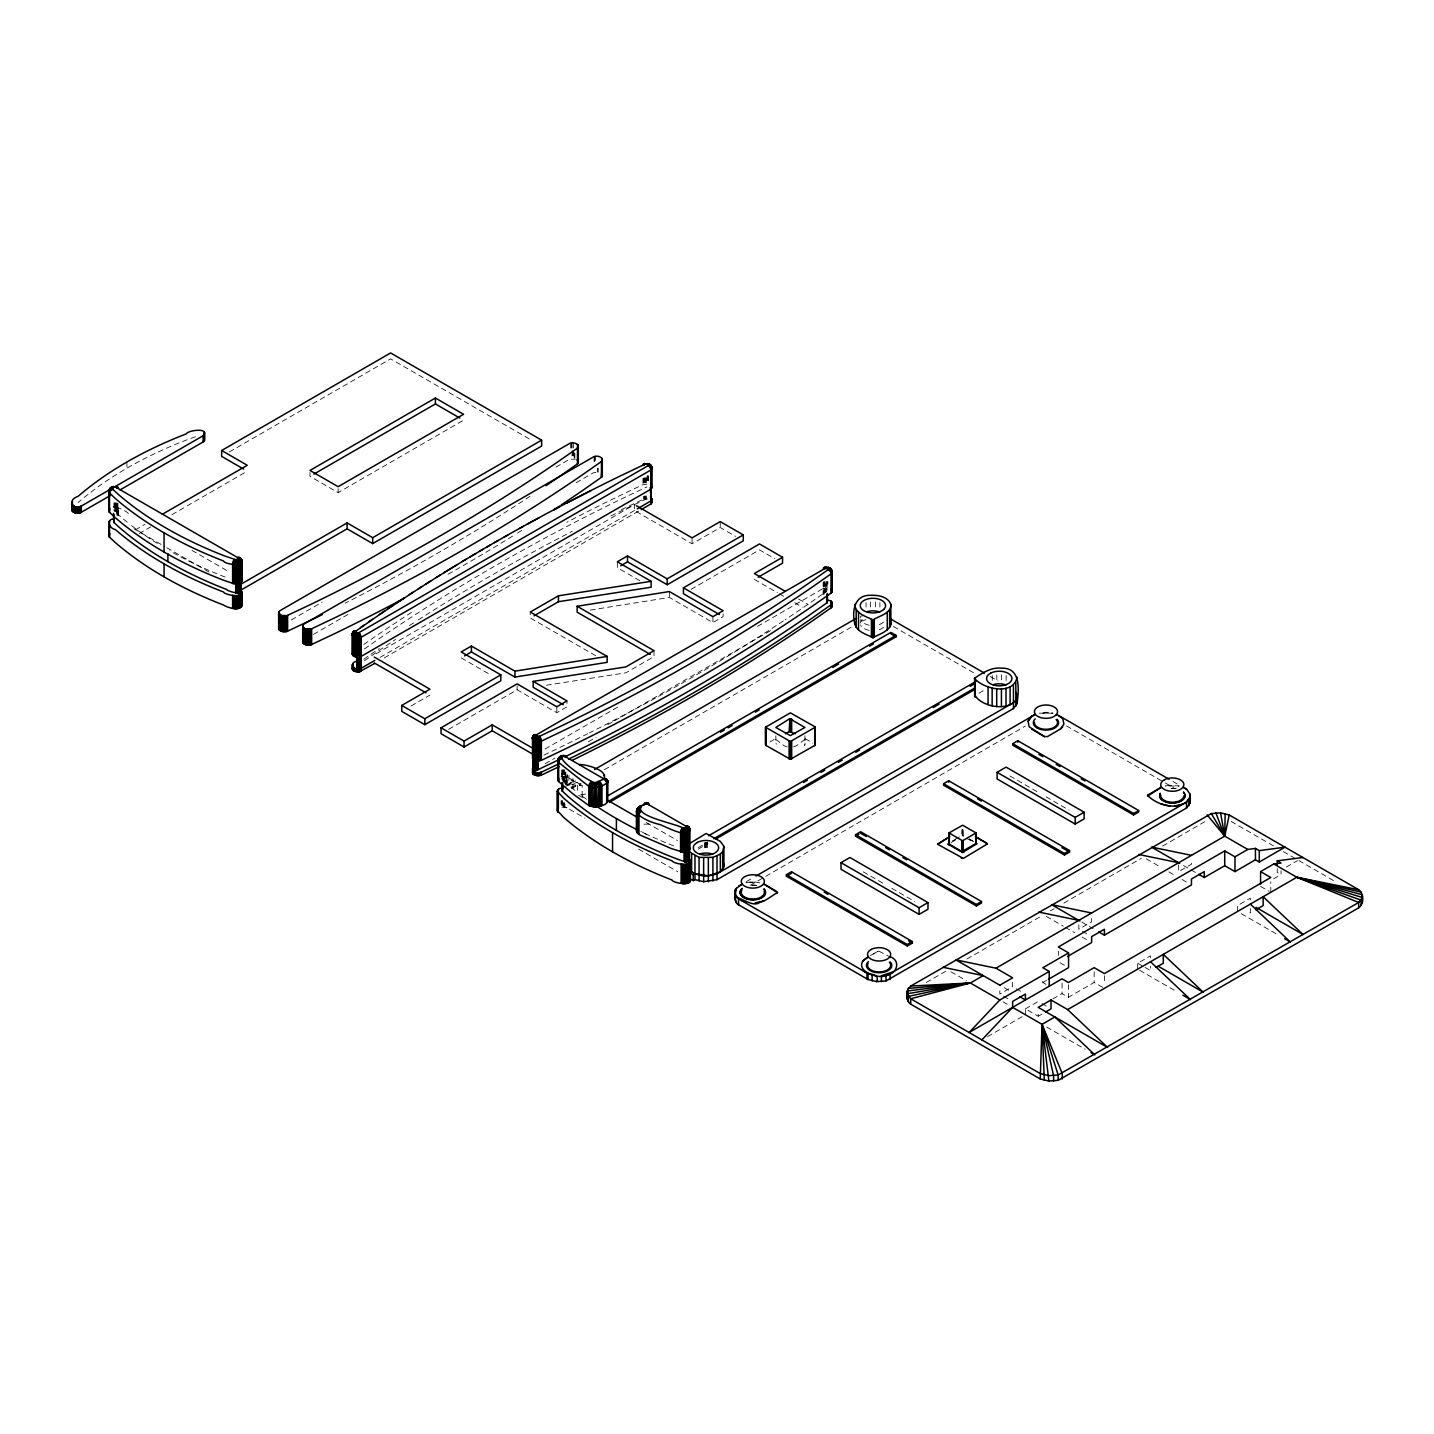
<?xml version="1.0" encoding="UTF-8"?>
<svg xmlns="http://www.w3.org/2000/svg" width="1434" height="1434" viewBox="0 0 1434 1434"><rect width="100%" height="100%" fill="white"/><g stroke="black" fill="none" stroke-linecap="round" stroke-linejoin="round"><path stroke-width="0.75" stroke-dasharray="5 3.75" d="M1025.418 1014.77L1025.418 1008.855L1038.216 1016.24L1038.216 1011.812M1046.049 984.369L1042.841 982.523L1042.841 978.311M1058.346 955.438L1058.346 951.208M1078.816 924.822L1078.816 929.25L1091.615 921.865L1091.615 917.437M1137.7 969.133L1137.7 963.236L1150.498 955.833L1150.498 959.776M1178.658 864.953L1178.658 871.603L1191.457 864.218L1191.457 859.791M1237.542 911.504L1237.542 905.589L1250.34 898.204L1250.34 904.119M1250.34 908.547L1250.34 912.974L1246.684 910.859M1270.793 892.289L1270.793 881.731M1277.228 868.52L1277.21 872.356L1281.046 874.561L1281.046 870.725M563.186 770.847C557.754 781.53 574.12 786.477 582.186 785.258L582.186 796.336M566.107 784.29C570.714 768.23 553.399 780.311 567.954 784.488A388.937 224.546 0 0 0 576.701 791.729M363.842 644.44L372.41 638.453A2027.837 1170.771 0 0 1 412.974 611.458M364.469 648.921L376.407 640.568A2025.131 1169.194 0 0 1 623.216 498.082L647.039 486.879M363.842 659.21L372.41 653.241A2027.837 1170.771 0 0 1 379.365 648.491M364.469 660.733L376.407 652.398A2025.131 1169.194 0 0 1 395.605 639.403M883.631 622.069L881.516 623.539A12.673 7.313 0 0 1 878.809 624.632M883.631 627.25L881.516 628.719A12.673 7.313 0 0 1 878.809 629.813M746.379 881.623L752.187 878.253M750.251 885.298L763.82 877.447M765.756 876.317L1025.346 726.052M229.332 451.961L390.604 358.858L531.96 440.471M135.298 529.917L144.942 524.342M139.152 533.591L150.731 526.905M171.972 514.645L247.257 471.177M309.977 472.413L309.977 476.357L338.137 492.615L463.576 420.198M291.317 619.954L322.238 602.101M555.944 467.161L569.477 459.364L575.482 459.131M313.419 634.402L348.193 614.326M576.109 482.738L593.497 472.7L598.892 472.306M376.192 653.725L634.473 504.607L634.473 510.522L692.084 543.773L720.226 527.515L735.588 536.37M380.046 657.399L637.144 508.962M384.276 657.919L639.241 510.719M411.146 705.94L429.913 695.096M448.645 729.314L517.118 689.79L556.804 712.698L566.986 706.819L566.986 700.903M691.063 589.356L759.482 549.849L774.862 558.74M590.324 610.077L669.373 597.44L712.895 622.571L723.13 616.656L723.13 610.741M545.063 749.032L618.538 706.603M757.421 626.425L823.206 588.442L827.185 589.284L826.665 591.274L807.898 604.395A2025.131 1169.194 0 0 1 785.187 619.721M607.658 724.708L613.429 721.374M614.594 720.71L771.474 630.135M545.063 763.802L554.707 758.227M588.37 741.754L596.078 737.309M567.505 785.097L575.267 780.634M571.395 788.772L581.075 783.179M604.323 769.753L852.28 626.586M565.498 804.85L563.705 805.89L584.964 818.169M769.915 741.97L775.669 738.653M793.504 746.827C800.602 745.268 808.364 732.308 804.456 745.662M698.215 847.673L707.912 842.081M698.215 849.161L707.912 843.568M959.436 836.864L952.122 841.077L955.779 839.123M951.136 842.529L958.342 838.388M926.274 982.487L945.651 971.302M966.964 959.005L1040.582 916.505M1050.28 910.913L1054.151 908.672M1063.831 903.079L1141.339 858.339M1162.651 846.042L1207.213 820.32M1042.841 982.523L1046.515 980.408M1025.418 1008.855L1038.216 1001.47M987.578 1036.621L1023.535 1015.864M1052.879 998.906L1062.056 993.619L1068.438 997.293L1094.16 982.451L1104.413 988.367M1286.388 867.05L1297.411 860.705M1273.607 878.863L1281.046 874.561M1038.216 1016.24L1041.873 1014.125M565.552 786.226L577.579 782.247M978.884 693.267L986.305 689.019M870.348 955.636L877.751 951.405L870.348 955.779M128.218 513.605C129.472 512.673 111.332 502.42 114.146 510.934M643.991 824.174L648.993 824.102M621.442 509.644L642.934 499.426L647.164 498.942M544.06 755.019L561.088 746.881A2025.131 1169.194 0 0 0 587.635 733.76M877.751 951.549L878.486 951.208M647.164 475.622L647.164 484.154L642.342 484.889L619.56 495.77A2027.837 1170.771 0 0 0 566.771 522.299M647.039 498.709L623.216 509.895A2025.131 1169.194 0 0 0 607.998 517.369M823.008 588.549L827.902 587.904L827.902 581.505M963.146 829.748C964.204 838.119 960.888 838.119 961.945 829.748M866.064 619.631L861.977 620.994L861.977 615.078M195.454 436.725L186.384 440.041A391.643 226.106 0 0 0 78.135 502.545M561.035 776.565L566.717 776.619L582.509 785.707M566.986 807.79L561.07 807.109L561.07 800.71M546.408 685.237L625.851 672.815L654.012 656.575L654.012 650.66M1052.968 713.2L1039.112 713.164L1052.968 713.039M1169.893 785.187L1165.322 786.029L1179.178 786.065L1169.893 785.33M750.645 882C734.083 883.989 767.423 881.139 750.645 882.143M118.215 515.738L118.215 507.851L113.25 507.17L113.25 502.904M962.071 835.681L963.809 835.95L962.537 835.646M878.934 951.136L889.833 956.872M755.359 882L759.93 882.878M567.057 776.798L566.43 782.426M1173.03 781.53L1178.838 784.9M990.302 676.489L998.046 680.971M1066.484 725.909L1163.35 781.853M1165.286 782.964L1174.966 788.557M893.418 626.479L974.797 673.46M1231.179 821.467L1273.697 846.024M1283.358 851.617L1296.892 859.414M1298.828 860.543L1335.556 881.749M798.523 599L808.113 604.539M754.392 579.426L777.425 592.726M779.343 593.837L785.097 597.153M794.687 602.692L802.359 607.138M1260.576 886.391L1269.09 891.303M1183.534 865.562L1196.727 873.181M1009.894 775.955L1038.449 792.446M1046.067 796.856L1068.922 810.049M1146.25 858.823L1161.325 867.516M1168.853 871.872L1174.5 875.134M1182.028 879.472L1187.693 882.735M1241.306 913.673L1277.102 934.341M639.869 580.716L617.319 567.703L617.319 561.805M805.101 738.653L812.791 743.081M969.294 838.962L976.608 843.192M969.294 839.123L972.951 841.22M966.749 838.388L973.937 842.547M787.284 746.827C781.942 746.702 772.442 732.917 776.314 744.192M1081.81 922.116L1093.12 928.64M1082.473 931.365L1089.786 935.595M1137.7 963.236L1143.185 966.391M1145.013 967.448L1150.498 970.621L1150.498 966.175M595.63 655.679L530.293 617.964L530.293 612.049M1046.408 916.451L1063.365 926.239M1065.247 927.332L1074.658 932.763M1082.204 937.119L1087.85 940.381M1139.582 970.226L1177.278 991.987M1060.049 962.752L1065.157 965.709M863.25 871.836L884.204 883.936M891.823 888.327L914.677 901.52M461.174 657.865L491.396 675.324M1016.276 988.797L1021.761 991.952M1041.873 1003.567L1049.186 1007.797M1004.212 987.739L1010.002 991.073M1003.477 996.182L1010.791 1000.412M950.939 971.768L966.355 980.677M1002.975 1001.81L1008.765 1005.144M1046.623 1027.013L1085.179 1049.258M191.977 550.405L228.741 571.628M646.268 822.524L677.457 840.521M133.971 528.734L164.928 546.623M166.846 547.716L209.4 572.291M578.601 795.278L586.381 799.76M642.414 832.114L648.222 835.484M638.56 849.107L677.744 871.747M116.799 513.318L119.452 515.72A388.937 224.546 0 0 0 128.2 522.962M1104.413 975.694L1104.413 984.136M1094.16 971.894L1094.16 982.451M1068.438 984.638L1068.438 997.293M1062.056 983.061L1062.056 993.619M1048.415 712.339L1043.683 712.322M1012.619 982.254L1012.619 986.682L999.821 994.067L999.821 987.417M1006.112 675.539L1006.112 682.19M1001.559 674.822L1001.559 681.473M996.827 674.822L996.827 681.473M992.256 675.504L992.256 682.154M962.537 829.569L962.644 836.147M962.429 829.587L962.429 836.147M879.902 602.674L879.902 607.102M875.349 601.957L875.349 608.608M870.617 601.957L870.617 608.608M866.046 602.656L866.046 607.084M827.221 581.415L827.221 587.815M826.504 581.397L826.504 587.797M825.948 588.46L825.948 592.403M825.805 583.548L825.805 587.815M825.625 588.37L825.625 592.314M825.106 581.505L825.106 587.904M825.285 588.316L825.285 592.26M824.944 588.281L824.944 592.206M824.586 588.263L824.586 592.206M824.425 581.63L824.227 594.178M823.887 588.316L823.887 594.232M823.797 581.81L823.546 594.285M823.206 582.043L823.008 594.465M804.922 735.839L804.994 744.927M775.848 735.839L775.848 740.034M720.226 521.6L720.226 527.515M712.895 616.656L712.895 622.571M707.356 842.744L707.356 849.394M706.603 842.421L706.603 849.071M706.137 842.367L706.137 849.018M705.671 842.367L705.671 849.018M705.223 842.457L705.223 849.107M704.488 842.798L704.488 849.448M692.084 537.858L692.084 543.773M669.373 591.543L669.373 597.44M648.562 475.855L648.562 484.405M647.881 475.712L647.881 484.262M646.429 477.701L646.429 484.118M646.429 495.931L646.429 498.889M645.694 477.719L645.694 484.118M645.694 495.949L645.694 498.907M644.977 477.773L644.977 484.172M644.977 496.003L644.977 498.96M644.26 477.881L644.26 484.28M644.26 496.11L644.26 499.068M643.579 478.042L643.579 484.441M643.579 496.272L643.579 499.229M642.934 478.239L642.934 484.656M598.211 468.219L598.211 472.162M597.512 468.129L597.512 472.091M595.397 456.353L595.397 460.296M594.734 456.478L594.734 462.411M594.088 456.657L594.088 462.59M577.454 785.24L577.454 791.891M574.855 453.019L574.855 458.952M574.174 452.893L574.174 458.826M573.492 442.927L573.492 448.86M573.492 450.832L573.492 458.737M573.008 778.519L573.008 782.946M572.901 784.523L572.901 788.969M572.775 450.814L572.775 458.719M572.058 442.927L572.058 448.86M572.058 450.832L572.058 458.737M571.377 442.998L571.377 448.932M570.696 443.142L570.696 449.075M568.904 775.436L568.904 784.308M567.093 785.061L567.093 774.593A12.673 7.313 0 0 0 575.984 781.871M566.717 776.619L566.717 784.506M565.821 772.119L565.767 784.237M565.552 772.926L565.426 784.201M565.157 771.976L565.157 776.242M565.068 776.296L565.068 784.183M564.727 776.314L564.727 784.201M564.566 802.717L564.566 806.983M564.458 769.771L564.369 782.265M564.028 776.421L564.028 782.337M563.741 769.735L563.741 776.135M563.723 776.511L563.723 782.426M563.867 802.628L563.867 806.894M563.419 776.619L563.419 780.562M563.042 769.771L563.186 781.942M563.15 802.61L563.15 806.876M562.845 776.959L562.845 780.885M562.451 800.495L562.451 806.894M562.343 769.843L562.343 776.242M561.949 773.482L561.931 780.652M561.68 769.968L561.68 776.386M561.752 800.566L561.752 806.983M556.804 706.783L556.804 712.698M517.118 685.846L517.118 689.79M338.137 488.671L338.137 492.615M126.927 461.999L126.927 468.201M118.556 508.012L118.556 515.899M117.964 503.442L117.929 515.613M117.606 507.654L117.606 515.523M117.373 503.209L117.373 507.493M117.283 507.582L117.283 515.469M116.728 503.029L116.925 515.415M116.566 507.528L116.566 515.415M116.226 507.546L116.226 511.49M116.064 502.904L116.064 507.17M115.867 507.582L115.867 511.526M115.545 507.654L115.545 511.579M115.365 502.814L115.365 507.098M115.222 507.744L115.222 511.669M114.917 507.851L114.917 511.795M114.648 502.796L114.648 507.062M113.949 502.814L113.949 507.098M783.412 620.886A2025.131 1169.194 0 0 1 740.213 648.562M738.385 649.692A2025.131 1169.194 0 0 1 589.517 732.828M409.389 625.6A2027.837 1170.771 0 0 1 416.559 620.958M418.37 619.811A2027.837 1170.771 0 0 1 572.345 531.225M756.596 885.531A12.673 7.313 0 0 0 750.054 885.37A12.673 7.313 0 0 1 756.596 885.387M1176.077 788.718A12.673 7.313 0 0 0 1169.535 788.575A12.673 7.313 0 0 1 1176.077 788.575M673.639 845.845A388.937 224.546 0 0 1 640.819 831.523M585.932 798.774A388.937 224.546 0 0 1 579.712 794.113M869.147 630.315A12.673 7.313 0 0 1 866.154 629.508L863.609 628.289A12.673 7.313 0 0 1 860.561 624.937M860.257 623.037A12.673 7.313 0 0 1 862.21 619.416M869.147 625.152A12.673 7.313 0 0 1 866.154 624.346L863.609 623.127A12.673 7.313 0 0 1 860.561 619.775M860.257 617.857A12.673 7.313 0 0 1 860.83 615.975M571.18 787.248A12.673 7.313 0 0 1 580.268 785.312M585.646 793.934A12.673 7.313 0 0 1 579.246 794.759M567.667 785.276A12.673 7.313 0 0 1 573.869 780.974M225.138 577.077A388.937 224.546 0 0 1 169.714 550.853M157.292 543.432A388.937 224.546 0 0 1 129.705 524.145M521.743 530.437A2027.837 1170.771 0 0 1 514.43 534.99M512.583 536.137A2027.837 1170.771 0 0 1 444.791 576.109M530.096 496.289A2027.837 1170.771 0 0 1 345.128 603.176"/><path stroke-width="1.5" d="M1049.24 986.216L1049.24 971.445L1042.841 967.753L1068.563 952.893L1058.346 946.978L1224.726 850.918L1234.979 856.833L1247.777 849.448L1255.449 848.408L1259.285 850.631L1284.989 847.171L1259.285 862.013L1255.449 859.791L1255.449 848.408M1051.014 999.982L1067.649 1009.59L1107.622 1047.447L1038.216 1007.367L1051.014 999.982L1051.014 1008.855L1045.529 1012.01M1098.767 931.903L1104.413 935.165L1104.413 929.25L1091.615 936.635L1091.615 942.55L1067.577 956.424M1198.609 874.256L1204.255 877.518L1224.726 865.706L1224.726 850.918M1259.285 862.013L1259.285 850.631M1277.246 864.684L1277.264 860.848L1302.914 857.514M734.997 899.745C735.857 876.335 732.236 902.864 738.546 904.764L868.054 979.53L876.694 981.627L885.997 980.928L1186.527 808.023L1190.13 803.022L1190.148 800.28M889.672 619.434C895.103 629.544 879.275 633.953 873.109 637.61C866.566 634.491 854.574 631.121 854.987 621.997M854.987 604.27C854.574 613.376 866.566 616.745 873.109 619.882C879.096 615.778 891.41 613.644 890.872 604.341C887.897 596.508 878.002 595.002 870.617 595.307C854.18 594.572 851.581 611.726 854.969 624.722M907.148 999.157L908.403 988.402L910.769 986.054L1211.3 813.58L1220.603 812.899L1229.243 814.978L1358.751 889.761C1364.146 893.902 1364.128 903.761 1358.661 907.865L1058.167 1080.358L1048.881 1081.039L1040.242 1078.96L910.698 1004.159C905.84 1000.645 906.073 993.278 908.403 988.402L970.388 982.989L983.186 975.604L943.231 967.323M1260.576 884.276L1260.576 871.603L1273.786 863.967L1296.82 877.267L1362.3 894.762L1362.282 897.487L1358.661 902.47L1058.167 1074.98L1048.881 1075.661L1040.242 1073.582L910.698 998.781L907.148 993.78L907.166 991.037L970.388 982.989L999.821 999.982L1049.24 971.445M689.342 878.433L693.214 880.673L695.006 879.634L703.646 881.713L717.036 879.669L1013.462 708.557L1017.082 703.574L1015.899 698.197M1017.1 694.934L1015.828 700.294L1013.444 702.66L717.036 873.772C708.055 877.178 696.117 876.963 689.252 869.47M1017.082 677.207C1013.39 695.938 983.491 689.234 974.493 678.354C982.344 672.922 991.414 667.007 1001.559 668.172C1021.259 667.545 1018.803 689.862 1017.082 703.574M1028.053 721.284L1031.673 716.301L1028.053 721.284L1029.236 726.805L1044.49 736.664L1031.584 729.171M862.408 961.318L868.484 956.836C847.978 967.538 878.576 982.774 890.084 973.65L1186.51 802.108L1190.13 797.107L1190.148 794.221L1186.599 789.22L1183.265 787.284L1186.599 789.22M1362.282 902.864L1362.3 900.14M111.368 488.134A3.621 1.792 66.1 0 1 113.555 487.202L116.011 487.345L237.703 557.593C238.797 560.031 232.864 560.192 235.535 564.691L235.535 583.907L240.822 582.455L241.521 579.354M648.993 804.886L649.136 804.958A3.424 1.9 -61.6 0 0 646.788 803.596C624.579 810.138 644.189 820.589 658.851 824.317C659.64 823.259 691.708 842.134 688.786 827.848A3.424 2.169 -54.9 0 0 686.133 826.325C686.061 828.744 681.58 828.834 683.498 833.118L683.498 852.334L688.786 850.882L689.539 847.799L688.84 861.153L684.627 861.691L675.45 858.374A388.937 224.546 0 0 1 567.954 796.3L562.218 791.012L562.845 788.772M825.805 568.617L825.984 567.075L827.777 568.025A3.621 2.079 -60.1 0 1 830.34 569.495L832.096 571.772L831.164 573.797L811.895 587.295A2027.837 1170.771 0 0 1 564.745 729.978L541.962 740.858C539.005 743.009 529.63 740.984 533.466 736.502A3.621 2.294 54.9 0 1 536.28 734.889L826.271 567.739M1225.156 813.598L1224.726 836.147L995.985 968.201L956.03 959.92L1000.358 985.516M825.106 568.689L826.038 567.756M650.839 489.245L360.508 656.754L356.385 657.059L353.051 655.589L353.14 632.735A3.621 2.492 47.8 0 1 356.206 630.906L375.17 617.624A2024.216 1168.674 0 0 1 621.872 475.192L644.888 464.24L647.792 464.419A3.621 2.097 -59.9 0 1 650.373 465.907L651.968 468.111L650.839 470.029L361.099 637.305C357.962 639.582 349.143 636.499 353.571 632.394M545.978 485.714A2027.837 1170.771 0 0 0 558.167 477.432L577.436 463.917L578.35 461.909L577.095 459.956M564.906 756.847A2025.131 1169.194 0 0 0 807.898 616.208L827.131 602.674L826.773 594.805M533.072 736.843A3.621 2.563 45 0 1 536.208 734.943L536.71 736.305L539.417 736.377L562.415 725.425A2024.216 1168.674 0 0 0 809.135 582.993L828.099 569.71L827.777 568.025A3.621 1.792 -66.1 0 1 829.82 569.226L830.34 569.495M683.498 852.334L671.488 848.623L639.94 835.018L636.624 831.81L637.664 828.117M683.516 828.35C677.977 823.976 632.663 816.054 641.733 806.249A3.424 2.043 58.2 0 0 639.241 807.701M563.042 756.578L563.221 755.431L564.44 756.148A3.621 1.129 -76.6 0 1 565.785 756.471M538.037 736.592L537.875 760.845L541.962 760.074L564.745 749.193A2027.837 1170.771 0 0 0 811.895 606.51L831.164 593.013L832.096 590.987L830.824 589.033M563.508 756.077L562.469 756.381A3.621 2.079 60.2 0 0 559.905 757.851L557.969 760.181L558.991 762.709L588.818 786.334L593.479 787.678L599.878 787.087L607.281 783L607.03 780.688A3.621 2.348 -53 0 0 604.162 779.003L594.967 782.731L594.787 806.983C598.57 806.768 608.751 805.083 607.281 800.118M237.703 557.593A3.621 2.151 -58.3 0 1 240.338 559.117C247.096 567.774 224.242 564.279 223.525 560.981A391.643 226.106 0 0 1 115.276 498.476L109.02 492.418L110.812 488.761A3.621 2.079 60.2 0 1 113.376 487.309L113.555 487.202M113.949 518.911C106.313 518.857 108.626 528.339 115.276 529.522A391.643 226.106 0 0 0 223.525 592.009C224.421 595.002 246.379 599.053 240.571 590.306M113.376 487.309L112.641 489.173L118.287 494.372A388.022 224.027 0 0 0 225.532 556.284L235.552 559.654M594.787 806.983L588.818 805.549L573.17 794.077L558.615 781.53L558.597 778.124M688.84 878.146C695.598 886.786 672.743 883.308 672.026 879.992A391.643 226.106 0 0 1 563.777 817.505L557.342 810.568L557.378 790.905L559.314 788.575L563.15 787.66M557.342 810.568L558.364 808.471L558.364 789.256M109.862 533.502L109.235 536.89L115.276 542.518A391.643 226.106 0 0 0 223.525 605.023C226.482 607.353 242.059 612.443 241.521 604.18M278.608 612.73L279.738 610.83L569.477 443.554C572.614 441.278 581.433 444.361 576.988 448.448L558.167 461.605A2027.837 1170.771 0 0 1 311.017 604.306L286.997 615.616L281.351 615.473L278.608 612.73L278.662 628.952L282.014 631.48L286.997 631.444L311.017 620.115A2027.837 1170.771 0 0 0 322.471 614.523M278.608 628.54L279.021 627.357M302.699 625.672C303.076 629.831 309.278 629.885 312.253 628.504L335.054 617.642A2027.837 1170.771 0 0 0 582.204 474.959L601.025 461.802C605.453 457.697 596.652 454.614 593.497 456.89L303.775 624.166L302.699 625.672L302.699 642.307L306.034 644.816L311.035 644.78L335.054 633.452A2027.837 1170.771 0 0 0 404.46 598.175M559.188 759.608L537.642 769.825L533.95 769.449L533.663 767.441M647.792 464.419L648.025 465.745L358.805 632.717L356.331 632.466L356.206 630.906M110.364 489.299L81.362 506.041C73.188 510.432 66.484 500 78.135 496.325A391.643 226.106 0 0 1 186.384 433.839C187.119 430.523 209.956 427.045 203.216 435.685L114.415 487.004M645.031 463.989L645.963 464.042M235.212 559.636L235.535 583.907M683.14 828.35L682.745 852.316M357.568 632.896L357.12 667.509L361.081 668.316L361.081 656.503L357.532 656.073L357.532 667.903M1229.243 814.978L1224.726 836.147L1247.777 849.448M765.541 727.199L790.385 712.859L815.175 726.93L815.175 745.196L790.385 759.285L765.595 745.196L765.541 727.199L790.385 741.539L815.229 727.199M937.693 844.07L949.738 836.542L937.746 844.339L963.003 858.231M949.057 832.921L962.537 840.79L976.016 832.921L962.644 825.213L949.057 832.921L949.057 843.999L961.927 851.545L975.729 843.586M947.928 844.07L962.537 852.513L977.074 843.658M963.827 858.124L987.381 843.927M356.994 661.038C347.136 663.583 355.524 672.134 361.296 668.226M561.214 504.947A2027.837 1170.771 0 0 0 582.204 490.769L601.455 477.271L601.545 473.65M572.381 760.253A2027.837 1170.771 0 0 0 811.895 621.281L831.164 607.783L832.096 605.775L830.824 603.822M563.992 756.077L564.458 756.578M647.899 803.829A3.424 1.075 -76.6 0 0 646.644 803.542L647.469 803.757M826.737 567.739L827.221 568.617M537.768 736.574L537.266 769.897M563.275 756.094C554.994 758.855 588.209 781.154 594.967 782.731M594.16 782.677L593.479 806.894M120.044 489.926L203.216 441.905L204.381 438.481M114.093 520.219L113.895 522.478L119.452 527.533A388.937 224.546 0 0 0 226.948 589.607C225.676 590.36 243.941 596.544 240.285 590.127M533.466 767.548C529.63 772.03 539.005 774.055 541.962 771.886L559.063 763.73M650.946 489.048L650.355 487.327L650.946 500.86L637.323 508.873M650.642 489.353L651.771 486.52M641.177 509.608L650.839 504.015L651.771 501.308M234.853 559.601L234.782 583.889M682.781 828.314L681.992 852.226M357.335 632.86L356.385 657.059M777.461 892.952C777.461 891.41 764.663 902.309 759.823 902.183C752.276 909.945 730.641 888.453 736.198 902.38M1147.666 795.117L1147.702 796.067L1161.217 787.248M689.252 851.724L699.057 857.389L712.913 857.371L720.334 854.072L722.7 851.706L723.901 846.347L720.316 841.346L706.137 833.495L689.234 843.73M689.342 872.517L693.214 874.758L695.006 873.718L708.36 875.816L720.334 871.8L723.919 866.799L723.901 846.347M735.015 897.021L736.251 888.471L742.489 883.864M1062.684 726.877L1060.318 729.225L1063.92 724.08L1062.737 718.721L1057.055 714.562M1186.527 808.023L1186.51 802.108L1190.13 797.107M537.481 736.538L536.424 760.701L537.875 760.845M564.207 756.094L565.121 756.345M648.616 803.829A3.424 1.703 -66.1 0 0 646.698 803.56L647.021 803.703M826.97 567.756L827.902 568.689M646.824 464.096L647.738 463.827M650.642 501.183L651.968 499.157L650.373 496.935M532.749 756.435L533.072 759.195L536.424 760.701M532.749 771.205C531.225 775.83 539.059 776.493 541.962 774.844L559.063 766.688M688.84 861.153L688.84 858.93M72.399 507.779C69.692 512.619 78.225 514.573 81.362 512.243L110.364 495.501M240.769 592.045L240.822 563.239A3.621 2.348 53 0 0 237.936 559.009M303.381 640.317L302.699 642.307M999.821 999.982L969.115 1032.498L1062.056 978.83L1068.438 982.523L1094.16 967.663L1104.413 973.578L1270.793 877.518L1260.576 871.603M981.896 1039.883L1012.619 1007.367L1012.619 1001.452L1025.418 994.067L1025.418 999.982L1019.628 996.648M109.862 508.676L109.235 512.046L115.276 517.692A391.643 226.106 0 0 0 223.525 580.196L234.029 583.799M353.571 666.398L352.226 668.334L353.051 670.359L359.199 671.847L374.632 663.494M568.581 759.16A2027.837 1170.771 0 0 0 811.895 618.323L831.523 604.467L831.254 601.204L826.504 599.627M885.997 980.928L885.979 975.012C897.612 974.457 901.036 959.848 889.833 956.729M689.073 849.161L689.431 847.619M353.571 651.61L352.226 653.546L353.051 655.589M357.64 665.501L357.12 667.509M603.839 775.758C605.238 769.915 585.431 764.071 579.157 764.519M975.156 695.4C980.3 705.241 1002.635 711.013 1013.444 702.66M360.418 627.608L363.842 625.224M368.986 621.639L372.41 619.237M557.342 791.353L563.777 798.29A391.643 226.106 0 0 0 672.026 860.794C672.904 863.77 694.881 867.839 689.073 859.091M841.005 862.659L849.914 857.496L927.977 902.578L927.995 909.21L919.104 914.39L841.023 869.309L841.005 862.659L919.086 907.74L919.104 914.39M997.096 772.317L1006.059 767.118L1084.14 812.2L1084.158 818.832L1075.195 824.048L997.114 778.967L997.096 772.317L1075.177 817.398L1075.195 824.048M919.086 907.74L927.977 902.578M1075.177 817.398L1084.14 812.2M756.059 876.013L1035.025 714.544M243.601 469.079L221.661 456.406L221.661 450.491L390.604 352.943L541.64 440.148L541.64 446.064L372.697 543.594L347.1 528.823L240.912 590.127M162.311 514.304L247.257 465.279L221.661 450.491M435.416 398.025L309.977 470.442L338.137 486.7L463.576 414.283L435.416 398.025L435.416 403.94L313.831 474.134M240.912 584.212L347.1 522.908L372.697 537.696L541.64 440.148M361.099 668.334L374.794 660.429M464.58 655.894L471.41 651.95L514.931 677.081L607.156 662.347L607.156 656.431L514.931 671.166L471.41 646.035L461.174 651.95L500.842 674.858L500.842 680.774L424.822 724.672L401.753 711.354L401.753 705.438L429.913 689.18L374.256 657.059M534.04 615.795L558.453 601.706L651.126 587.223L651.126 581.308L558.453 595.791L530.293 612.049L607.156 656.431M620.725 565.749L627.5 561.841L667.186 584.749L743.278 540.815L743.278 534.9L667.186 578.834L627.5 555.926L617.319 561.805L651.126 581.308M401.753 705.438L424.822 718.757L500.842 674.858M532.552 754.033L492.221 730.766L464.06 747.024L441.027 733.706L441.027 727.809L517.118 683.875L556.804 706.783L566.986 700.903L533.179 681.383L533.179 687.298L563.221 704.65M719.348 614.487L683.444 593.748L683.444 587.832L759.482 543.952L782.552 557.27L782.552 563.168L758.138 577.257M441.027 727.809L464.06 741.109L492.221 724.851L532.552 748.118M782.552 557.27L754.392 573.528L785.097 591.256M594.626 769.449L856.152 618.43M608.106 795.655L890.89 632.394L895.999 635.352L895.999 636.839L609.36 802.323M720.442 732.272L724.313 730.031M728.185 727.809L732.075 725.568M755.306 712.142L759.178 709.92M832.778 667.419L838.585 664.067M869.578 646.178L873.449 643.938M609.36 800.853L895.999 635.352M789.112 719.079L775.848 727.468L790.385 735.624L804.922 727.468L789.919 718.81L789.112 731.645L785.456 733.742M708.593 835.771L975.873 681.473M803.488 782.462L807.378 780.221M820.929 772.406L824.801 770.166M838.352 762.332L842.224 760.11M855.793 752.276L859.665 750.036M933.265 707.554L939.073 704.184M970.065 686.294L973.937 684.072M713.72 838.729L975.174 687.782M715.656 839.087L975.174 689.252M1012.727 743.69L1017.835 740.751L1138.686 810.515L1138.686 812.002L1133.577 814.942L1012.727 745.178L1012.727 743.69L1133.577 813.472L1138.686 810.515M855.542 834.696L860.651 831.738L981.501 901.52L981.501 902.99L976.393 905.947L855.542 836.183L855.542 834.696L976.393 904.478L981.501 901.52M943.59 783.735L948.716 780.777L1069.567 850.541L1069.567 852.029L1064.458 854.987L943.59 785.205L943.59 783.735L1064.458 853.499L1069.567 850.541M786.406 874.74L791.532 871.782L912.382 941.546L912.382 943.034L907.274 945.992L786.406 876.21L786.406 874.74L907.274 944.504L912.382 941.546M855.542 836.183L858.948 834.212M786.406 876.21L791.532 873.252L791.532 871.782M999.821 985.194L1012.619 977.809L995.985 968.201M1104.413 935.165L1191.457 884.921L1191.457 879.006L1204.255 871.603L1204.255 877.518M1048.362 979.35L1068.563 967.663L1068.563 952.893M1224.726 865.706L1234.979 871.603L1255.449 859.791M1067.649 1009.59L1296.82 877.267L1358.751 889.761M1155.983 967.448L1163.297 963.236L1163.297 954.363L1203.269 992.22L1158.045 966.104M1255.825 909.819L1263.139 905.589L1263.139 896.716L1303.094 934.574L1255.987 907.381M1031.673 716.444L1035.025 714.383M738.618 886.122L741.97 884.204M1060.318 729.081L1047.358 736.646L1044.49 736.52M1148.222 794.83L1161.217 787.391M1147.559 795.386C1156.7 804.761 1174.715 810.318 1186.51 802.09M559.905 757.851L560.443 757.582A3.621 1.792 66.1 0 1 562.648 756.292M644.87 803.685A3.424 1.398 71.6 0 1 646.465 803.542A3.424 1.703 66.1 0 0 644.35 804.779L643.991 804.958A3.424 1.9 61.6 0 1 646.322 803.596M560.443 757.582L561.68 757.17A3.621 2.796 31 0 0 558.31 759.321L558.328 781.136M789.112 731.645L795.314 733.742M962.537 852.513L963.827 852.208M763.91 900.821L755.252 902.882M1183.158 804.008L1174.5 806.069M881.426 981.627L881.408 975.712L893.436 971.75M645.408 464.096A3.621 0.932 79.1 0 0 644.26 465.064L642.934 465.441A3.621 1.595 69.8 0 1 644.888 464.24M687.728 849.77L688.123 861.476M112.569 488.098L111.942 488.277A3.621 1.488 71.6 0 1 113.752 487.13M907.148 993.78L970.388 982.989L910.769 986.054M650.176 654.352L577.131 612.175L577.131 606.277L669.373 591.543L712.895 616.656L723.13 610.741L683.444 587.832M533.179 681.383L625.851 666.918L654.012 650.66L577.131 606.277M1273.786 863.967L1281.046 863.035L1277.264 860.848M961.264 858.124L962.537 858.428M1169.768 806.051L1161.128 803.972M862.372 969.312C865.222 976.5 880.584 971.159 876.694 981.627M1191.457 855.345L1151.52 847.082L1179.77 863.393M1138.721 854.467L1178.658 862.748M1091.615 912.992L1051.678 904.711L1079.927 921.022M1038.861 912.096L1078.816 920.377M1361.099 892.127L1296.82 877.267L1358.661 902.47L1358.661 907.865M116.728 488.098L117.373 488.277A3.621 1.488 -71.6 0 0 115.562 487.13M564.44 756.148L604.879 779.415M648.562 465.19L649.208 465.387A3.621 1.524 -70.9 0 0 647.343 464.222M1362.282 897.487L1296.82 877.267L1361.045 900.122L1361.045 905.499M741.88 900.785L745.967 902.147M1036.674 727.576L1039.22 728.956A12.673 7.313 0 0 0 1054.582 728.149L1056.697 726.536A12.673 7.313 0 0 0 1057.216 719.366M1160.214 793.522A12.673 7.313 0 0 0 1162.992 800.656L1165.537 801.893A12.673 7.313 0 0 0 1180.899 801.086A12.673 7.313 0 0 0 1183.534 792.303M1058.722 715.53L1169.158 779.307M889.546 618.323L984.477 673.138M743.278 534.9L720.226 521.6L692.084 537.858L636.391 505.718M890.89 633.882L895.999 636.839M435.416 403.94L459.812 418.029M1038.933 754.409L1042.769 756.614M1056.213 764.376L1060.049 766.581M1081.146 778.77L1084.982 780.992M1284.649 938.696L1290.295 941.959L1250.34 904.101M977.486 798.863L981.322 801.086M1061.895 847.602L1069.567 852.029M986.861 843.192L975.335 836.542L987.327 843.801M1182.925 995.25L1190.471 999.606L1150.498 961.748M860.651 833.226L866.405 836.542M885.603 847.619L889.438 849.842M902.864 857.586L906.7 859.808M824.138 892.091L827.974 894.296M908.547 940.812L912.382 943.034M1012.619 1007.367L1042.052 1024.36L1062.271 1073.618L1062.271 1078.995M1090.969 1052.61L1094.823 1054.832L1054.85 1016.975L1042.052 1024.36L1040.242 1078.96M646.788 803.596L688.786 827.848M374.256 662.956L426.077 692.873M607.622 800.208L636.606 816.95M776.852 891.572L764.017 884.097L777.587 892.683M607.03 780.688L606.707 780.472A3.621 2.151 -58.3 0 0 604.072 778.949L604.144 779.003A3.621 2.725 -35.7 0 1 607.496 781.154L607.281 802.215M948.466 844.805L948.466 843.335M1207.213 814.942L1224.726 836.147L1220.603 812.899M1211.3 813.58L1224.726 836.147L1215.871 812.881M1015.899 692.281L1017.082 694.934M734.997 893.848L738.546 898.849L866.961 973.005L866.978 978.902M358.267 632.86L359.02 668.477M596.58 782.641L597.404 806.858M684.269 828.314L685.076 861.762M236.252 559.601L237.022 593.031M538.61 736.574L539.327 760.791M358.034 632.896L358.679 668.405M683.893 828.35L684.215 861.583M235.911 559.636L236.305 583.889M595.791 782.713L596.114 806.983M538.342 736.592L538.61 760.845M723.901 864.075L723.919 866.799M1190.148 794.382L1190.13 803.022M1188.894 799.742L1188.894 805.657M890.084 979.565L890.084 973.668M872.123 974.995L872.141 980.91M868.036 973.614L868.054 979.53M738.546 904.764L738.546 898.706M1234.979 856.833L1234.979 871.603M1133.577 813.472L1133.577 814.942M1064.458 853.499L1064.458 854.987M1058.167 1080.358L1058.167 1074.98L1042.052 1024.36L1044.311 1080.322M1053.596 1081.057L1053.596 1075.679L1042.052 1024.36L1048.881 1081.039M1017.835 740.751L1017.835 742.22M1015.828 682.566L1015.846 706.191M1013.444 684.914L1013.462 708.557M1010.092 686.85L1010.092 704.578M1006.005 688.195L1006.005 705.94M1001.434 688.894L1001.434 706.639M996.702 688.894L996.702 706.621M992.149 688.177L992.149 705.904M988.062 686.796L988.062 704.542M976.393 904.478L976.393 905.947M976.016 832.921L976.016 843.981M975.729 833.333L975.729 844.268M975.156 677.655L975.228 697.049M974.6 678.103L974.636 696.637M963.146 840.611L963.146 851.545M962.644 840.772L962.537 851.724M962.429 840.772L962.429 851.724M961.927 840.611L961.927 851.545M949.344 832.634L949.344 844.285M948.716 780.777L948.716 782.247M910.698 1004.159L910.698 998.781L970.388 982.989L908.349 996.415L908.349 1001.792M907.274 944.504L907.274 945.992M890.872 604.341L890.855 624.794M889.618 609.701L889.618 627.429M887.252 612.049L887.252 629.795M874.292 619.47L874.292 637.198M873.557 619.811L873.557 637.538M873.109 619.882L873.109 637.61M872.625 619.882L872.625 637.628M872.177 619.829L872.177 637.556M871.424 619.506L871.424 637.234M858.518 611.995L858.518 629.741M856.17 609.629L856.17 627.375M831.971 591.83L832.007 571.359A3.621 2.922 -16.6 0 0 828.44 568.76L828.44 568.76A3.621 2.832 -27.6 0 1 831.845 570.947L831.792 592.242M832.007 602.388L831.971 606.618M831.845 601.975L831.792 607.03M831.523 592.636L831.577 570.553A3.621 2.707 -37.5 0 0 828.26 568.438M831.577 601.581L831.523 607.424M831.164 593.013L831.254 570.176A3.621 2.545 -46 0 0 828.135 568.294M831.254 601.204L831.254 604.162M831.164 604.825L831.164 607.783M827.454 593.891L827.436 602.011M827.31 593.443L827.131 602.674M826.988 594.985L826.952 602.872M826.504 567.057L826.504 568.581M815.175 726.93L815.175 745.196M814.709 727.934L814.709 745.68M791.658 719.079L791.658 731.645M791.676 741.235L791.676 758.98M790.851 718.81L790.851 731.376M790.851 741.503L790.851 759.249M790.385 718.775L790.385 731.34M790.385 741.539L790.385 759.285M789.919 718.81L789.919 731.376M789.919 741.503L789.919 759.249M789.112 741.235L789.112 758.98M766.061 726.464L766.061 745.68M765.595 726.93L765.595 745.196M722.7 851.706L722.7 869.452M720.334 854.072L720.334 871.8M717 856.008L717.036 879.669M712.913 857.371L712.931 881.032M708.342 858.088L708.36 881.731M703.628 858.088L703.646 881.713M699.057 857.389L699.075 880.996M694.97 856.026L695.006 879.634M693.214 874.758L693.214 880.673M691.618 854.09L691.618 871.836M690.381 860.741L690.381 880.763M690.023 859.952L690.023 881.552M689.718 849.788L689.718 828.96A3.424 2.689 -24.9 0 0 686.42 826.683L686.42 826.665A3.424 2.581 -35.7 0 1 689.485 828.565L689.431 860.633M689.7 859.575L689.7 881.928M689.306 882.269L689.18 828.189A3.424 2.42 -45 0 0 686.205 826.396M688.84 863.358L688.84 882.573M688.786 850.882L688.786 831.666A3.424 2.223 53 0 0 686.061 827.687M688.499 861.314L688.32 831.971A3.424 1.99 59.8 0 0 685.882 827.794M688.284 863.662L688.284 882.86M687.728 861.601L687.746 832.276A3.424 1.739 65.3 0 0 685.613 827.938M687.657 863.913L687.657 883.129M687.316 861.691L687.119 832.527A3.424 1.488 70.1 0 0 685.309 828.063M686.868 851.921L686.868 861.762M686.994 864.128L686.994 883.326M686.42 861.816L686.456 832.742A3.424 1.201 74.5 0 0 684.986 828.171M686.277 864.29L686.277 883.505M685.972 851.975L685.972 861.816M685.757 852.119L685.757 832.903A3.424 0.914 78.7 0 0 684.627 828.26M685.542 864.415L685.542 883.631M685.524 851.957L685.524 861.816M684.627 851.832L684.627 861.691M684.789 864.487L684.789 883.702M684.036 864.505L684.036 883.72M683.283 864.469L683.283 883.685M682.53 864.397L682.53 883.613M681.795 864.272L681.795 883.487M681.258 852.101L681.258 832.885A3.424 0.932 -78.3 0 1 682.423 828.243M681.096 864.11L681.096 883.326M680.558 851.939L680.558 832.724A3.424 1.237 -74.2 0 1 682.064 828.171M667.186 578.834L667.186 584.749M651.771 488.152L651.771 467.305A3.621 2.85 -24.9 0 0 648.276 464.903L648.311 465.028A3.621 2.94 -12.8 0 1 651.914 467.717M651.771 498.351L651.771 502.922M651.538 488.528L651.538 469.312A3.621 2.743 35.7 0 0 648.186 465.566M651.538 500.358L651.538 503.316M651.233 488.904L651.233 469.689A3.621 2.563 45 0 0 648.096 465.692M651.233 500.717L651.233 503.675M650.946 487.847L650.946 500.86M650.839 504.015L650.839 470.029A3.621 2.294 54.9 0 0 648.025 465.745M638.972 834.498L638.972 815.283A3.424 2.061 -57.9 0 1 641.5 811.16M638.148 833.907L638.148 814.691A3.424 2.294 -50.2 0 1 640.962 810.784M637.467 833.262L637.467 814.046A3.424 2.492 -41.1 0 1 640.532 810.371M636.965 832.545L637.09 809.601A3.424 2.599 33.7 0 1 640.299 807.521M636.624 831.81L636.714 810.335A3.424 2.725 22 0 1 640.048 807.987M636.463 831.057L636.499 811.088A3.424 2.778 8.9 0 1 639.905 808.471M627.5 555.926L627.5 561.841M616.405 818.581L616.405 830.411M612.551 832.616L612.551 851.832M607.658 801.714L607.658 781.405A3.621 2.85 -24.9 0 0 604.162 779.003A3.621 2.151 58.3 0 1 606.707 783.43L606.707 802.646M607.03 802.431L607.03 783.215A3.621 2.348 53 0 0 604.162 779.003A3.621 2.563 -45 0 1 607.299 780.903M604.503 774.79L604.521 779.487M602.316 459.005L602.28 476.088M601.886 458.199L602.083 476.5M601.975 805.388L601.975 786.173A3.621 2.026 61.7 0 0 599.502 781.691M601.814 461.085L601.814 476.895M601.455 461.443L601.455 477.271M600.971 805.89L600.971 786.674A3.621 1.775 66.5 0 0 598.785 782.05M599.878 806.302L599.878 787.087A3.621 1.434 72.2 0 0 598.103 782.301M598.677 806.625L598.677 787.409A3.621 1.058 77.4 0 0 597.369 782.516M592.206 806.697L592.206 787.499A3.621 0.95 -78.9 0 1 593.371 782.552M590.987 806.41L590.987 787.194A3.621 1.326 -73.8 0 1 592.618 782.372M589.84 806.016L589.84 786.8A3.621 1.685 -68.2 0 1 591.919 782.139M588.818 805.549L588.818 786.334A3.621 2.008 -62 0 1 591.274 781.835M578.278 445.669L578.35 462.34M578.117 445.257L578.063 463.164M577.848 444.863L577.777 463.558M577.508 444.486L577.436 463.917M563.741 755.395L563.741 756.56M562.594 783.072L562.594 788.987M562.218 783.125L562.379 791.245M561.931 782.856L562.074 790.761M558.615 781.53L558.615 762.314A3.621 2.653 -40.4 0 1 561.877 758.443M558.453 595.791L558.453 601.706M558.113 780.705L558.095 759.751A3.621 2.886 21.3 0 1 561.626 757.26M558.005 789.65L558.023 812.271M557.934 779.827L557.934 760.629A3.621 2.958 -0.5 0 1 561.554 757.654L561.572 757.457A3.621 2.94 10.7 0 0 557.969 760.181M557.701 790.062L557.736 811.859M557.503 790.475L557.521 811.447M541.371 760.307L541.371 741.109A3.621 1.595 69.8 0 0 539.417 736.377M541.371 772.137L541.371 775.095M540.726 760.522L540.726 741.306A3.621 1.273 74.6 0 0 539.166 736.467M540.726 772.352L540.726 775.31M540.044 760.683L540.044 741.468A3.621 0.932 79.1 0 0 538.897 736.52M540.044 772.496L540.044 775.453M539.327 772.603L539.327 775.561M538.61 772.675L538.61 775.633M537.983 759.859L537.983 769.699M537.875 772.675L537.875 775.633M537.642 759.966L537.642 769.825M537.141 772.621L537.141 775.579M536.872 760.11L536.872 769.968M536.477 760.145L536.477 769.986M536.424 772.532L536.424 775.489M536.083 760.145L536.083 770.004M535.689 769.968L535.742 741.342A3.621 1.201 -75.7 0 1 537.212 736.484M535.742 772.388L535.742 775.346M535.294 760.074L535.294 769.915M535.097 760.361L535.097 741.145A3.621 1.524 -70.9 0 1 536.961 736.395M535.097 772.191L535.097 775.149M534.918 759.984L534.918 769.843M534.559 769.735L534.488 740.912A3.621 1.828 -65.8 0 1 536.71 736.305M534.488 771.958L534.488 774.916M534.237 759.751L534.237 769.61M533.95 769.449L533.932 740.625A3.621 2.097 -59.9 0 1 536.495 736.198M533.932 771.671L533.932 774.629M533.699 769.305L533.466 740.32A3.621 2.348 -53 0 1 536.352 736.09M533.466 771.367L533.466 774.324M533.233 756.919L533.358 768.947M533.143 768.337L533.072 739.98A3.621 2.563 -45 0 1 536.208 735.983M533.072 771.026L533.072 773.984M532.749 758.837L532.749 739.621A3.621 2.743 -35.7 0 1 536.101 735.857M532.749 770.65L532.749 773.607M532.534 758.443L532.534 737.596A3.621 2.85 24.9 0 1 536.029 735.194M532.534 768.642L532.534 773.231M514.931 671.166L514.931 677.081M492.221 724.851L492.221 730.766M471.41 646.035L471.41 651.95M464.06 741.109L464.06 747.024M424.822 718.757L424.822 724.672M372.697 537.696L372.697 543.594M361.099 671.309L361.099 637.305A3.621 1.882 64.6 0 0 358.805 632.735L358.805 632.717A3.621 1.488 71.6 0 1 360.508 637.538L360.508 671.524M360.418 656.647L360.418 668.477M360.077 656.682L360.077 668.513M359.88 671.704L359.88 637.718A3.621 1.129 76.6 0 0 358.482 632.824M359.36 656.682L359.36 668.513M359.199 668.889L359.199 671.847M358.5 668.961L358.5 671.919M358.357 656.503L358.357 668.316M357.801 632.896L358.07 668.208M357.801 668.997L357.801 671.954M357.353 655.876L357.317 667.706M357.084 668.961L357.084 671.919M356.905 655.23L356.905 667.061M356.385 668.889L356.385 671.847M355.722 656.933L355.722 637.718A3.621 1.129 -76.6 0 1 357.102 632.824M355.722 668.746L355.722 671.704M355.076 656.754L355.076 637.538A3.621 1.488 -71.6 0 1 356.905 632.77M355.076 668.567L355.076 671.524M354.485 656.521L354.485 637.305A3.621 1.792 -66.1 0 1 356.707 632.681M354.485 668.334L354.485 671.309M353.965 656.252L353.965 637.037A3.621 2.079 -60.1 0 1 356.51 632.591M353.965 668.065L353.965 671.022M353.463 655.93L353.463 636.714A3.621 2.33 -53.5 0 1 356.331 632.484M353.463 667.76L353.463 670.718M353.14 663.781L353.14 666.738M353.051 667.402L353.051 670.359M352.728 655.213L352.782 633.111A3.621 2.671 39.5 0 1 356.062 631.068M352.782 664.157L352.728 669.983M352.459 654.8L352.513 633.505A3.621 2.814 30 0 1 355.955 631.211M352.513 664.551L352.459 669.588M352.298 654.388L352.334 633.918A3.621 2.904 19.2 0 1 355.883 631.372M352.334 664.946L352.298 669.176M347.1 522.908L347.1 528.823M311.662 628.755L311.662 644.583M311.035 628.97L311.035 644.78M310.353 629.132L310.353 644.942M309.636 629.239L309.636 645.049M308.902 629.293L308.902 645.103M308.167 629.293L308.167 645.121M307.45 629.257L307.45 645.067M306.733 629.15L306.733 644.977M306.034 629.006L306.034 644.816M305.388 628.809L305.388 644.637M304.779 628.576L304.779 644.386M304.241 628.289L304.241 644.117M303.775 627.984L303.775 643.794M303.381 627.644L303.381 643.454M303.058 624.883L303.058 643.095M287.642 615.419L287.642 631.229M286.997 615.616L286.997 631.444M286.316 615.778L286.316 631.605M285.599 615.885L285.599 631.713M284.882 615.957L284.882 631.767M284.147 615.957L284.147 631.767M283.412 615.903L283.412 631.731M282.695 615.813L282.695 631.623M282.014 615.67L282.014 631.48M281.351 615.473L281.351 631.283M280.759 615.222L280.759 631.05M280.204 614.953L280.204 630.763M279.738 614.648L279.738 630.458M279.343 614.308L279.343 630.118M279.021 613.931L279.021 629.741M278.805 611.924L278.805 629.365M241.898 580.967L241.898 560.927A3.621 2.94 -12.8 0 0 238.295 558.238M241.898 591.973L241.898 605.793M241.754 581.362L241.754 560.533A3.621 2.85 -24.9 0 0 238.241 558.113M241.754 591.561L241.754 606.188M241.521 581.756L241.521 562.54A3.621 2.743 35.7 0 0 238.169 558.776A3.621 2.563 45 0 1 241.217 562.899L241.037 591.668M241.521 593.568L241.521 606.582M241.217 593.945L241.217 606.941M240.822 594.285L240.822 607.281M240.571 582.365L240.571 592.224M240.338 592.385L240.338 563.562A3.621 2.097 59.8 0 0 237.775 559.117M240.338 594.59L240.338 607.604M239.998 580.716L239.998 592.547M239.639 592.69L239.783 563.849A3.621 1.846 65.3 0 0 237.524 559.26M239.783 594.877L239.783 607.891M239.227 581.003L239.227 592.834M239.155 583.315L239.155 564.1A3.621 1.577 70.1 0 0 237.237 559.368M239.155 595.146L239.155 608.141M238.815 581.111L238.815 592.923M238.367 592.995L238.492 564.315A3.621 1.273 74.5 0 0 236.915 559.475M238.492 595.343L238.492 608.357M237.919 593.049L237.775 564.476A3.621 0.968 78.7 0 0 236.592 559.547M237.775 595.522L237.775 608.518M237.47 583.208L237.47 593.049M237.058 595.63L237.058 608.643M236.574 583.136L236.574 592.995M236.305 595.702L236.305 608.715M236.126 583.064L236.126 592.923M235.714 582.957L235.714 592.816M235.535 595.737L235.535 608.733M234.782 595.702L234.782 608.715M234.029 595.63L234.029 608.643M233.294 583.674L233.294 564.476A3.621 1.004 -78.3 0 1 234.513 559.547M233.294 595.504L233.294 608.518M232.595 583.513L232.595 564.297A3.621 1.309 -74.2 0 1 234.19 559.457M232.595 595.343L232.595 608.339M204.614 432.656L204.614 440.489M204.381 432.279L204.381 440.883M204.076 435.04L204.076 441.26M203.682 435.38L203.682 441.6M203.216 435.685L203.216 441.905M167.903 553.757L167.903 561.626M164.068 532.821L164.068 552.018M164.068 563.849L164.068 576.862M113.878 514.537L113.895 522.478M113.501 513.318L113.716 522.245M109.522 512.458L109.504 489.836A3.621 2.671 39.7 0 1 112.766 487.793M109.504 520.883L109.522 537.284M109.235 512.046L109.217 490.249A3.621 2.796 31 0 1 112.641 487.972M109.217 521.295L109.235 536.89M108.876 511.203L108.876 491.109A3.621 2.94 10.7 0 1 112.479 488.385M108.876 522.137L108.876 536.029M81.362 506.041L81.362 512.243M80.824 506.31L80.824 512.53M80.232 506.543L80.232 512.745M79.605 506.722L79.605 512.924M78.924 506.847L78.924 513.067M78.225 506.937L78.225 513.139M77.526 506.955L77.526 513.175M76.809 506.937L76.809 513.139M76.11 506.847L76.11 513.067M75.446 506.722L75.446 512.924M74.801 506.543L74.801 512.745M74.209 506.31L74.209 512.53M73.672 506.041L73.672 512.243M73.17 505.718L73.17 511.92M72.722 505.36L72.722 511.562M72.399 501.577L72.363 511.185M72.094 501.972L72.076 510.773M71.879 502.402L71.861 510.343M823.277 568.527A3.621 1.882 64.6 0 1 825.5 567.9M823.797 568.635A3.621 1.488 71.6 0 1 825.608 567.864M824.442 568.456A3.621 1.129 76.6 0 1 825.823 567.81M827.4 567.864A3.621 1.488 -71.6 0 1 829.211 568.635M532.534 739.227A3.621 2.85 -24.9 0 1 536.029 735.732M532.39 738.833A3.621 2.94 -12.8 0 1 535.993 735.588M532.337 738.42A3.621 2.958 0 0 1 535.975 735.463A3.621 2.94 12.8 0 0 532.39 738.008M827.203 567.81A3.621 1.129 -76.6 0 1 828.565 568.456M532.749 737.219A3.621 2.743 35.7 0 1 536.101 735.068M828.099 569.71A3.621 2.492 47.8 0 1 831.164 573.797M828.243 569.567A3.621 2.671 39.5 0 1 831.523 573.421M831.792 573.026A3.621 2.814 30 0 0 828.35 569.406L828.422 569.244A3.621 2.904 19.2 0 1 831.971 572.614M828.458 569.083A3.621 2.958 7.5 0 1 832.078 572.202M828.458 568.922A3.621 2.958 -4.7 0 1 832.096 571.772M827.974 568.151A3.621 2.33 -53.5 0 1 830.842 569.818M648.096 464.652A3.621 2.563 -45 0 1 651.233 466.552M648.186 464.759A3.621 2.743 -35.7 0 1 651.556 466.928M648.329 465.172A3.621 2.958 0 0 1 651.968 468.111M651.771 468.936A3.621 2.85 24.9 0 0 648.276 465.441L648.311 465.297A3.621 2.94 12.8 0 1 651.914 468.524M647.953 464.526A3.621 2.348 -53 0 1 650.839 466.211M647.594 464.311A3.621 1.828 -65.8 0 1 649.799 465.243M647.092 464.15A3.621 1.201 -75.7 0 1 648.455 464.204M643.579 465.225A3.621 1.273 74.6 0 1 645.139 464.168M352.226 634.33A3.621 2.958 7.5 0 1 355.847 631.534A3.621 2.958 -4.7 0 0 352.208 634.76M352.298 635.19A3.621 2.922 -16.6 0 1 355.865 631.874M352.459 635.603A3.621 2.832 -27.6 0 1 355.937 632.036L356.044 632.197A3.621 2.707 -37.5 0 0 352.71 635.997M353.051 636.373A3.621 2.545 -46 0 1 356.17 632.34M379.365 614.487A2027.837 1170.771 0 0 1 384.599 610.956M388.112 608.59A2027.837 1170.771 0 0 1 393.382 605.058M396.931 602.71A2027.837 1170.771 0 0 1 404.029 598.05M409.389 594.554A2027.837 1170.771 0 0 1 412.974 592.242M418.37 588.765A2027.837 1170.771 0 0 1 421.972 586.47M425.593 584.158A2027.837 1170.771 0 0 1 431.042 580.716M436.528 577.293A2027.837 1170.771 0 0 1 440.184 575.016M443.859 572.74A2027.837 1170.771 0 0 1 456.801 564.835M462.375 561.465A2027.837 1170.771 0 0 1 466.122 559.224M469.868 557.001A2027.837 1170.771 0 0 1 475.496 553.649M479.261 551.445A2027.837 1170.771 0 0 1 483.043 549.222M486.843 547.017A2027.837 1170.771 0 0 1 490.643 544.812M494.461 542.626A2027.837 1170.771 0 0 1 498.279 540.439M504.033 537.158A2027.837 1170.771 0 0 1 507.869 534.99M519.484 528.501A2027.837 1170.771 0 0 1 523.374 526.35M527.264 524.199A2027.837 1170.771 0 0 1 539.005 517.799M553.829 509.877A2027.837 1170.771 0 0 1 559.35 506.955M566.771 503.083A2027.837 1170.771 0 0 1 591.077 490.643M1036.674 727.719A12.673 7.313 0 0 1 1035.276 718.864M1056.249 719.51A11.58 6.686 0 0 1 1055.765 726.196L1053.829 727.54A11.58 6.686 0 0 1 1039.793 728.275L1037.481 727.146A11.58 6.686 0 0 1 1034.416 722.342M764.053 889.116A12.673 7.313 0 0 1 763.533 896.429L761.418 897.881A12.673 7.313 0 0 1 744.712 898.132A12.673 7.313 0 0 1 742.113 888.596M764.053 888.972A12.673 7.313 0 0 1 763.533 896.268L761.418 897.738A12.673 7.313 0 0 1 744.712 897.989A12.673 7.313 0 0 1 742.113 888.453M764.125 890.89A11.58 6.686 0 0 1 762.601 895.927L760.683 897.272A11.58 6.686 0 0 1 746.63 898.007A11.58 6.686 0 0 1 741.772 890.371M890.335 962.017A12.673 7.313 0 0 1 878.594 972.736A12.673 7.313 0 0 1 868.412 961.515M889.367 962.16A11.58 6.686 0 0 1 880.153 971.929A11.58 6.686 0 0 1 868.054 963.289M1183.534 792.16A12.673 7.313 0 0 1 1180.899 800.943A12.673 7.313 0 0 1 1165.537 801.731M1162.992 800.513A12.673 7.313 0 0 1 1160.214 793.378M1183.875 795.834A11.58 6.686 0 0 1 1166.129 801.212L1163.799 800.082A11.58 6.686 0 0 1 1160.751 795.278M689.485 830.967A3.424 2.581 35.7 0 0 686.33 827.418A3.424 2.42 45 0 1 689.18 831.326M686.42 827.275A3.424 2.689 24.9 0 1 689.718 830.573M566.753 756.31A3.621 1.882 -64.6 0 0 564.745 756.256A3.621 1.488 -71.6 0 1 566.322 756.363M636.463 811.841A3.424 2.796 -4.9 0 1 639.887 808.955M607.299 783A3.621 2.563 45 0 0 604.162 779.003A3.621 2.94 -12.8 0 1 607.747 781.673M645.21 803.829A3.424 1.075 76.6 0 1 646.483 803.542M636.965 813.329A3.424 2.635 -30.5 0 1 640.209 809.923M636.624 812.594A3.424 2.743 -18.3 0 1 639.994 809.439M638.381 808.274A3.424 2.223 52.6 0 1 641.106 806.679M607.496 782.749A3.621 2.725 35.7 0 0 604.162 779.003A3.621 2.958 0 0 1 607.783 781.942M607.658 782.498A3.621 2.85 24.9 0 0 604.162 779.003A3.621 2.94 12.8 0 1 607.747 782.229M646.662 803.542A3.424 1.398 -71.6 0 1 648.24 803.685M637.646 808.901A3.424 2.438 43.9 0 1 640.657 807.091M686.456 827.131A3.424 2.76 12.8 0 1 689.862 830.178M686.474 826.97A3.424 2.796 0 0 1 689.897 829.766M686.456 826.826A3.424 2.76 -12.8 0 1 689.862 829.354M561.716 756.471A3.621 1.129 76.6 0 1 563.06 756.148M561.035 757.349A3.621 1.488 71.6 0 1 562.845 756.202M559.403 758.174A3.621 2.312 54.1 0 1 562.236 756.525M558.955 758.532A3.621 2.509 47.3 0 1 562.038 756.686M558.597 758.927A3.621 2.671 39.7 0 1 561.859 756.865M557.969 761.06A3.621 2.94 -11.6 0 1 561.572 757.869M558.113 761.49A3.621 2.886 -22.1 0 1 561.644 758.066M558.328 761.92A3.621 2.778 -31.8 0 1 561.734 758.263M636.929 829.605A388.937 224.546 0 0 1 597.297 806.733M867.032 611.691A12.673 7.313 0 0 1 879.705 611.977M700.025 853.893A12.673 7.313 0 0 1 712.698 854.144M993.368 684.61A12.673 7.313 0 0 1 1006.023 684.914M116.011 487.345A3.621 2.026 -61.6 0 1 118.466 488.402M115.347 487.076A3.621 1.129 -76.6 0 1 116.548 486.879M115.76 487.202A3.621 1.792 -66.1 0 1 117.947 488.134M112.766 486.879A3.621 1.129 76.6 0 1 113.967 487.076M238.241 558.651A3.621 2.85 24.9 0 1 241.754 562.146M238.295 558.525A3.621 2.94 12.8 0 1 241.898 561.752M238.313 558.382A3.621 2.958 0 0 1 241.934 561.339M241.521 560.138A3.621 2.743 -35.7 0 0 238.169 557.987L238.169 557.987A3.621 2.563 -45 0 1 241.217 559.762M237.936 557.754A3.621 2.348 -53 0 1 240.822 559.421M110.31 489.102A3.621 2.312 54.1 0 1 113.143 487.452M109.862 489.46A3.621 2.509 47.3 0 1 112.945 487.614M109.002 490.679A3.621 2.886 21.3 0 1 112.533 488.169M108.841 491.539A3.621 2.958 -0.5 0 1 112.461 488.582A3.621 2.94 -11.6 0 0 108.876 491.987M109.02 492.418A3.621 2.886 -22.1 0 1 112.551 488.976M109.235 492.848A3.621 2.778 -31.8 0 1 112.641 489.173M109.522 493.242A3.621 2.653 -40.4 0 1 112.784 489.37M559.439 506.13A2027.837 1170.771 0 0 1 554.133 509.626M736.251 888.471L735.015 891.106L736.251 888.471M697.336 842.439L695.221 843.909A12.673 7.313 0 0 0 698.322 853.624A12.673 7.313 0 0 0 715.369 852.692A12.673 7.313 0 0 0 715.243 842.798L712.698 841.579A12.673 7.313 0 0 0 697.336 842.439M883.631 609.504L881.516 610.974A12.673 7.313 0 0 1 866.154 611.78L863.609 610.561A12.673 7.313 0 0 1 863.555 600.667A12.673 7.313 0 0 1 880.601 599.788A12.673 7.313 0 0 1 883.631 609.504M990.661 673.155L988.546 674.625A12.673 7.313 0 0 0 989.926 683.498L992.471 684.717A12.673 7.313 0 0 0 1009.321 682.96A12.673 7.313 0 0 0 1007.779 673.12A12.673 7.313 0 0 0 990.661 673.155M762.601 884.993L760.683 886.337A11.58 6.686 0 0 1 745.035 886.373A11.58 6.686 0 0 1 743.619 877.375A11.58 6.686 0 0 1 759.016 875.78L761.329 876.891A11.58 6.686 0 0 1 762.601 884.993M1055.765 715.261L1053.829 716.588A11.58 6.686 0 0 1 1039.793 717.323L1037.481 716.211A11.58 6.686 0 0 1 1037.427 707.177A11.58 6.686 0 0 1 1053.004 706.37A11.58 6.686 0 0 1 1055.765 715.261M871.263 949.416L869.327 950.76A11.58 6.686 0 0 0 872.087 959.651A11.58 6.686 0 0 0 887.664 958.844A11.58 6.686 0 0 0 887.628 949.81L885.298 948.681A11.58 6.686 0 0 0 871.263 949.416M1164.462 779.702L1162.526 781.046A11.58 6.686 0 0 0 1163.799 789.148L1166.129 790.259A11.58 6.686 0 0 0 1181.508 788.664A11.58 6.686 0 0 0 1180.11 779.684A11.58 6.686 0 0 0 1164.462 779.702"/></g></svg>
